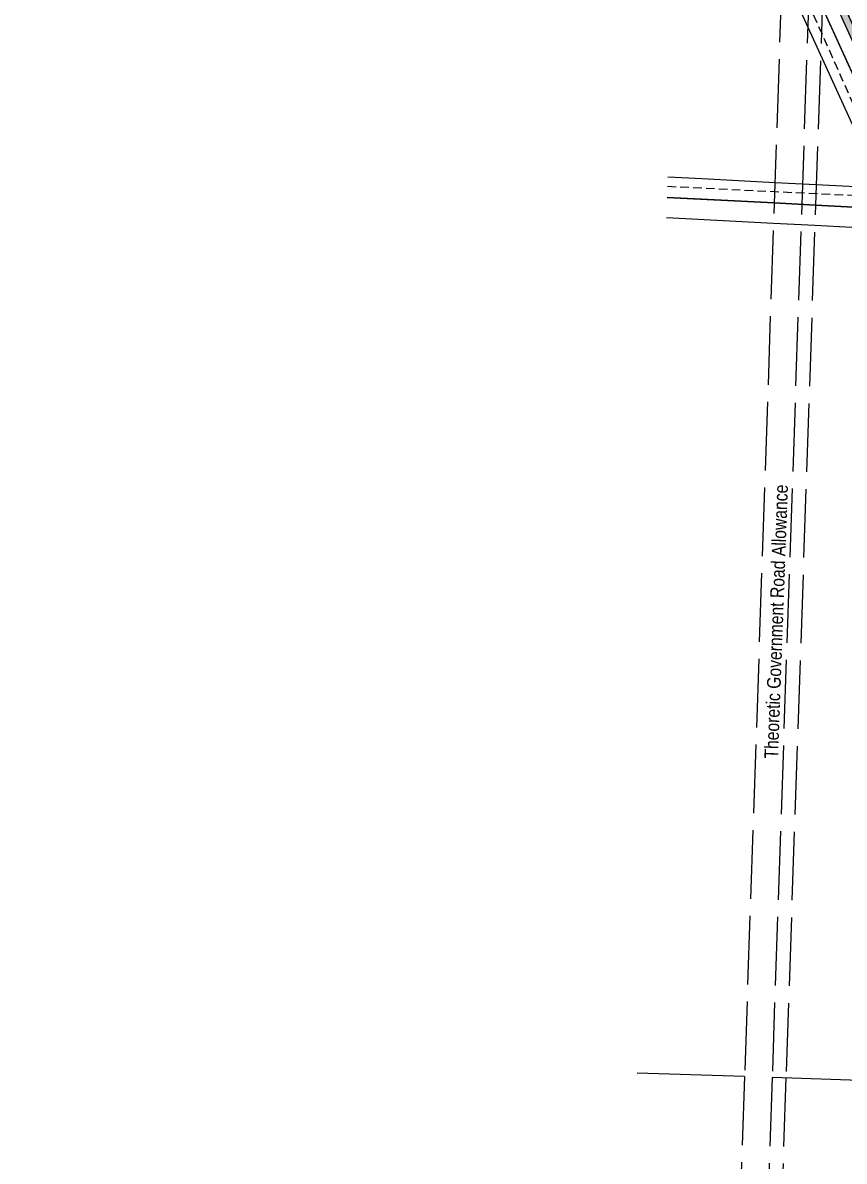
# Model space of a CAD drawing. Extents: x 347027 to 353466, y 6157949 to 6165050.
# Drawn here: x 349934 to 350532, y 6159151 to 6159981 of the extents above; entities that cross this region are included whole.
import ezdxf
from ezdxf.enums import TextEntityAlignment as Align

# ---------------------------------------------------------------- set-up
doc = ezdxf.new("R2010")
doc.units = 0
doc.header["$LTSCALE"] = 5
for name, pattern in [('foc-QUARTERLINE', [33, 25, -3, 2, -3]), ('foc-UNSURVEYED', [12.5, 10, -2.5]), ('UG_PIPE', [1.875, 1.25, -0.625])]:
    doc.linetypes.add(name, pattern=pattern)
for name, color, linetype in [('AS-PIPE-UG', 44, 'UG_PIPE'), ('C-RW', 13, 'Continuous'), ('F-RW', 190, 'Continuous'), ('L-QSEC', 8, 'foc-QUARTERLINE'), ('L-ROAD-T', 7, 'Continuous'), ('L-USEC', 7, 'foc-UNSURVEYED'), ('P-WORKAREA', 113, 'Continuous'), ('P-WORKAREA-H', 111, 'Continuous')]:
    doc.layers.add(name, color=color, linetype=linetype)
doc.styles.add('80L', font='ARIALN.TTF', dxfattribs={"height": 10})

msp = doc.modelspace()

# ---------------------------------------------------------------- hatches: boundary and pattern name
at = {"layer": 'P-WORKAREA-H'}
h = msp.add_hatch(color=256, dxfattribs=at)
h.dxf.hatch_style = 1
h.paths.add_polyline_path([(350206.162, 6160634.875), (350234.048, 6160634.646), (350585.304, 6159864.664), (350590.851, 6159858.818), (350591.826, 6159858.767), (350600.089, 6159856.344), (350589.506, 6159867.498), (350237.261, 6160639.645), (350203.872, 6160639.891)])

# ---------------------------------------------------------------- linework, layer by layer
at = {"layer": 'AS-PIPE-UG', "flags": 128}
for points in [[(350087.781, 6160907.06), (350148.632, 6160782.437), (350167.089, 6160735.805), (350259.372, 6160537.734), (350318.794, 6160404.908), (350371.062, 6160289.011), (350432.423, 6160152.889), (350498.822, 6160011.45), (350561.886, 6159869.689), (350588.768, 6159811.79), (351156.225, 6158586.57), (351162.181, 6158572.518)], [(350403.492, 6159861.673), (350524.601, 6159855.747), (350547.822, 6159854.761), (350570.707, 6159854.718), (350577.854, 6159854.392), (350584.108, 6159853.765), (350593.465, 6159850.814), (350601.274, 6159846.91), (350609.477, 6159841.968), (350620.191, 6159836.375), (350623.068, 6159835.612), (350630.635, 6159834.482), (350646.249, 6159833.309), (350823.56, 6159825.939)]]:
    msp.add_lwpolyline(points, dxfattribs=at)
at = {"layer": 'C-RW', "flags": 128}
msp.add_lwpolyline([(349747.777, 6160766.903), (350163.319, 6160764.55), (350379.614, 6160291.836), (350576.901, 6159858.996), (350587.486, 6159847.839), (351067.481, 6158796.167), (351182.417, 6158564.812), (351184.354, 6158527.97), (351199.816, 6158494.106), (351258.264, 6158409.284), (351268.139, 6158380.296), (351284.161, 6158379.77), (351271.791, 6158416.084), (351212.911, 6158501.531), (351199.18, 6158531.605), (351197.229, 6158568.702), (351081.021, 6158802.618), (350600.089, 6159856.344), (350589.506, 6159867.498), (350393.255, 6160298.066), (350175.686, 6160774.477), (349592.622, 6160777.779)], dxfattribs=at)
at = {"layer": 'F-RW', "flags": 128}
for points in [[(350488.18, 6160053.646), (350583.414, 6159844.18), (350590.432, 6159828.805), (350878.272, 6159198.682), (351160.846, 6158579.151), (351162.707, 6158575.074), (351165.127, 6158569.773), (351199.816, 6158494.106), (351258.264, 6158409.284), (351268.139, 6158380.296), (351258.344, 6158380.619), (351252.16, 6158380.824), (351244.653, 6158402.495), (351186.718, 6158486.685), (351148.234, 6158570.658), (351142.008, 6158584.299), (350861.316, 6159199.235), (350573.548, 6159829.673), (350566.53, 6159845.046), (350142.198, 6160774.667)], [(350403.726, 6159868.541), (350428.824, 6159867.235), (350481.765, 6159864.485), (350511.895, 6159862.92), (350559.754, 6159860.433), (350576.646, 6159859.556), (350591.826, 6159858.767), (350651.925, 6159841.141), (351153.456, 6159817.586), (351170.044, 6159816.808), (351206.719, 6159815.088)], [(351206.213, 6159800.079), (351176.472, 6159801.474), (351159.884, 6159802.253), (350649.442, 6159826.238), (350589.294, 6159843.878), (350583.67, 6159844.168), (350566.783, 6159845.039), (350511.387, 6159847.925), (350481.256, 6159849.485), (350428.053, 6159852.254), (350403.215, 6159853.548)]]:
    msp.add_lwpolyline(points, dxfattribs=at)
at = {"layer": 'F-RW'}
for points in [[(350403.215, 6159853.548), (350481.256, 6159849.485), (350511.386, 6159847.917), (350566.783, 6159845.033), (350583.414, 6159844.18), (350589.294, 6159843.878), (350883.818, 6159198.498), (350936.258, 6159083.599), (351067.481, 6158796.167), (351165.766, 6158598.328)], [(351165.117, 6158579.033), (351160.846, 6158579.151), (350878.272, 6159198.682), (350590.432, 6159828.805), (350573.8, 6159829.659), (350510.88, 6159832.986), (350480.749, 6159834.547), (350402.705, 6159838.588)]]:
    msp.add_lwpolyline(points, dxfattribs=at)
at = {"layer": 'L-QSEC'}
for p, q in [((350459.652, 6159212.523), (350381.451, 6159215.105)), ((351250.684, 6159186.404), (350479.758, 6159211.859))]:
    msp.add_line(p, q, dxfattribs=at)
at = {"layer": 'L-USEC'}
for p, q in [((350486.928, 6160016.741), (350459.652, 6159212.524)), ((350507.033, 6160016.059), (350479.757, 6159211.842)), ((350517.091, 6160015.718), (350489.815, 6159211.501)), ((350459.652, 6159212.524), (350432.298, 6158408.103)), ((350479.757, 6159211.842), (350452.404, 6158407.439)), ((350489.815, 6159211.501), (350462.462, 6158407.105))]:
    msp.add_line(p, q, dxfattribs=at)
at = {"layer": 'P-WORKAREA', "flags": 128}
msp.add_lwpolyline([(350206.162, 6160634.875), (350234.048, 6160634.646), (350585.304, 6159864.664), (350590.851, 6159858.818), (350591.826, 6159858.767), (350600.089, 6159856.344), (350589.506, 6159867.498), (350237.261, 6160639.645), (350203.872, 6160639.891)], close=True, dxfattribs=at)

# ---------------------------------------------------------------- texts
at = {"layer": 'L-ROAD-T', "style": '80L'}
msp.add_text('Theoretic Government Road Allowance', height=9.99755, rotation=87.925226, dxfattribs=at).set_placement((350482.679, 6159544.254), align=Align.MIDDLE_CENTER)

doc.saveas('drawing.dxf')
